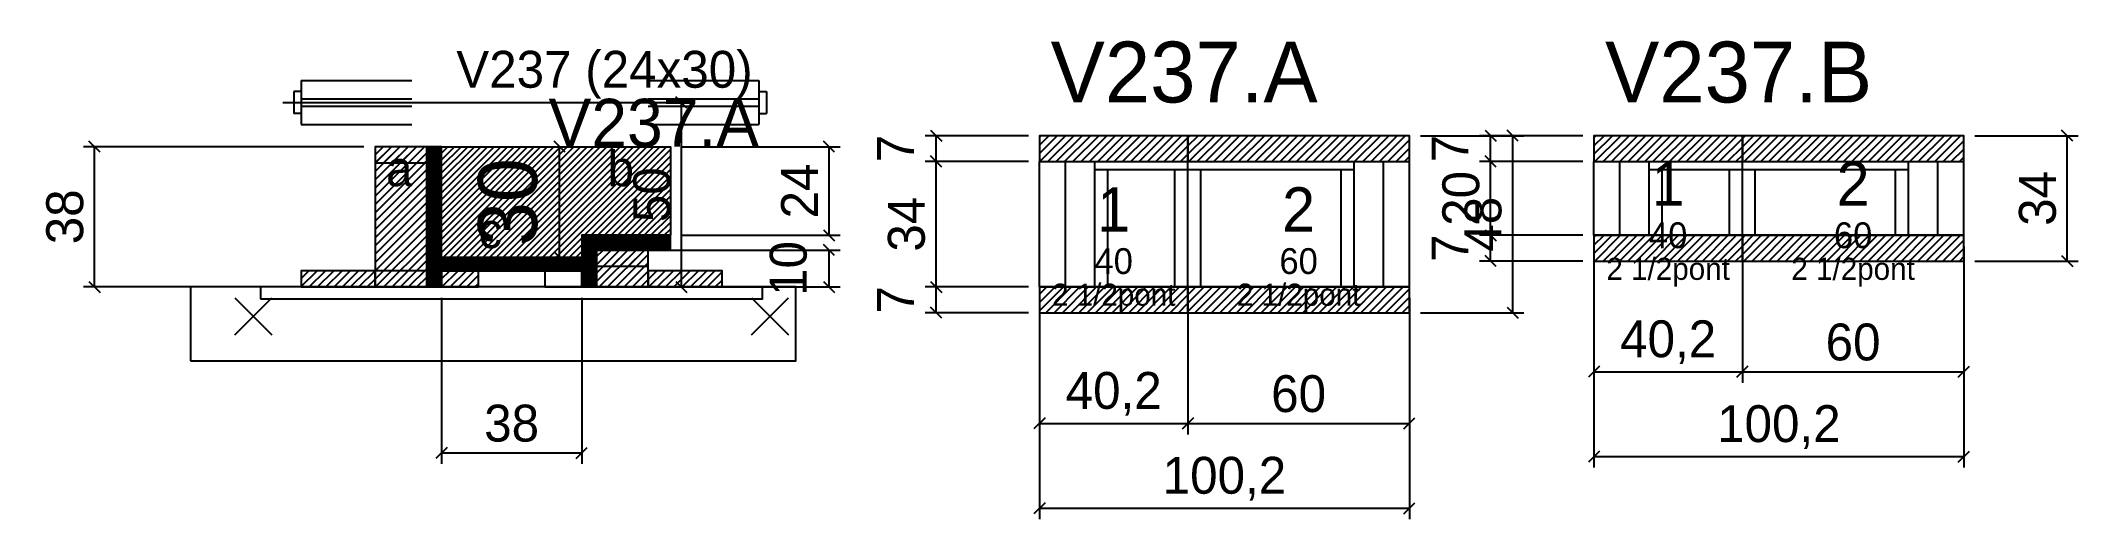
# Model space of a CAD drawing. Extents: x -69 to 483, y -97 to 33.
import ezdxf
from ezdxf.enums import TextEntityAlignment as Align

# ---------------------------------------------------------------- set-up
doc = ezdxf.new("R2010")
doc.units = 0
for name, color, linetype in [('5', 5, 'Continuous'), ('barrote', 126, 'Continuous'), ('CONCRETO', 251, 'Continuous'), ('COTA', 241, 'Continuous'), ('Cota Seção (2x)', 241, 'Continuous'), ('detalhes', 7, 'Continuous'), ('Hachura', 251, 'Continuous'), ('Madeira', 126, 'Continuous'), ('NOMENCLATURA', 7, 'Continuous'), ('Painéis', 200, 'Continuous'), ('presilha', 224, 'Continuous'), ('SARR_2.2x7', 40, 'Continuous'), ('SARR_3.5x7', 81, 'Continuous'), ('SCO-___-LAJ', 224, 'Continuous'), ('TENSOR', 224, 'Continuous'), ('texto', 7, 'Continuous'), ('Texto Seção', 7, 'Continuous')]:
    doc.layers.add(name, color=color, linetype=linetype)
doc.dimstyles.new('PAINEL', dxfattribs={"dimtxt": 10, "dimasz": 3, "dimexe": 3, "dimexo": 3, "dimgap": 3, "dimtad": 1, "dimblk": 'OBLIQUE', "dimblk1": 'OBLIQUE', "dimcen": 2.5, "dimclrd": 4, "dimclre": 4, "dimclrt": 240, "dimazin": 3, "dimtfac": 1, "dimtmove": 0, "dimatfit": 3})
doc.dimstyles.new('SECAO2X', dxfattribs={"dimtxt": 16, "dimasz": 3, "dimexe": 3, "dimexo": 3, "dimgap": 3, "dimtad": 1, "dimblk": 'OBLIQUE', "dimblk1": 'OBLIQUE', "dimcen": 2.5, "dimclrd": 4, "dimclre": 4, "dimclrt": 240, "dimazin": 3, "dimtfac": 1, "dimtmove": 0, "dimatfit": 3})

# ---------------------------------------------------------------- blocks, each defined once
blk = doc.blocks.new('_OBLIQUE')
at = {"color": 0, "linetype": 'BYBLOCK'}
blk.add_line((-0.5, -0.5), (0.5, 0.5), dxfattribs=at)

msp = doc.modelspace()

# ---------------------------------------------------------------- hatches: boundary and pattern name
at = {"layer": 'COTA'}
h = msp.add_hatch(dxfattribs=at)
h.set_pattern_fill('ANSI31', scale=0.5)
h.paths.add_polyline_path([(202, 0), (242.2, 0), (242.2, 7), (202, 7)])
h = msp.add_hatch(dxfattribs=at)
h.set_pattern_fill('ANSI31', scale=0.5)
h.paths.add_polyline_path([(242.2, 0), (302.2, 0), (302.2, 7), (242.2, 7)])
h = msp.add_hatch(dxfattribs=at)
h.set_pattern_fill('ANSI31', scale=0.5)
h.paths.add_polyline_path([(352.2, 0), (392.4, 0), (392.4, 7), (352.2, 7)])
h = msp.add_hatch(dxfattribs=at)
h.set_pattern_fill('ANSI31', scale=0.5)
h.paths.add_polyline_path([(392.4, 0), (452.4, 0), (452.4, 7), (392.4, 7)])
h = msp.add_hatch(dxfattribs=at)
h.set_pattern_fill('ANSI31', scale=0.4)
h.paths.add_polyline_path([(40, -26), (40, 4), (102, 4), (102, -20), (78, -20), (78, -26)])
h = msp.add_hatch(dxfattribs=at)
h.set_pattern_fill('ANSI31', scale=0.5)
h.paths.add_polyline_path([(352.2, -27), (392.4, -27), (392.4, -20), (352.2, -20)])
h = msp.add_hatch(dxfattribs=at)
h.set_pattern_fill('ANSI31', scale=0.5)
h.paths.add_polyline_path([(392.4, -27), (452.4, -27), (452.4, -20), (392.4, -20)])
h = msp.add_hatch(dxfattribs=at)
h.set_pattern_fill('ANSI31', scale=0.5)
h.paths.add_polyline_path([(202, -41), (242.2, -41), (242.2, -34), (202, -34)])
h = msp.add_hatch(dxfattribs=at)
h.set_pattern_fill('ANSI31', scale=0.5)
h.paths.add_polyline_path([(242.2, -41), (302.2, -41), (302.2, -34), (242.2, -34)])
at = {"layer": 'Hachura'}
h = msp.add_hatch(dxfattribs=at)
h.set_pattern_fill('ANSI31', scale=0.5)
h.paths.add_polyline_path([(22, -34), (36, -34), (36, 4), (22, 4)])
h = msp.add_hatch(dxfattribs=at)
h.set_pattern_fill('ANSI31', scale=0.5)
h.paths.add_polyline_path([(22, -0.4), (36, -0.4), (36, 4), (22, 4)])
h = msp.add_hatch(dxfattribs=at)
h.set_pattern_fill('SOLID')
h.paths.add_polyline_path([(36, -34), (40, -34), (40, 4), (36, 4)])
h = msp.add_hatch(dxfattribs=at)
h.set_pattern_fill('SOLID')
h.paths.add_polyline_path([(78, -24), (102, -24), (102, -20), (78, -20)])
h = msp.add_hatch(dxfattribs=at)
h.set_pattern_fill('SOLID')
h.paths.add_polyline_path([(40, -29.6), (78, -29.6), (78, -26), (40, -26)])
h = msp.add_hatch(dxfattribs=at)
h.set_pattern_fill('SOLID')
h.paths.add_polyline_path([(78, -34), (82, -34), (82, -24), (78, -24)])
h = msp.add_hatch(dxfattribs=at)
h.set_pattern_fill('ANSI31', scale=0.5)
h.paths.add_polyline_path([(82, -34), (96, -34), (96, -24), (82, -24)])
h = msp.add_hatch(dxfattribs=at)
h.set_pattern_fill('ANSI31', scale=0.5)
h.paths.add_polyline_path([(82, -28.4), (96, -28.4), (96, -24), (82, -24)])
h = msp.add_hatch(dxfattribs=at)
h.set_pattern_fill('ANSI31', scale=0.5)
h.paths.add_polyline_path([(2, -34), (22, -34), (22, -29.6), (2, -29.6)])
h = msp.add_hatch(dxfattribs=at)
h.set_pattern_fill('ANSI31', scale=0.5)
h.paths.add_polyline_path([(40, -34), (50, -34), (50, -29.6), (40, -29.6)])
h = msp.add_hatch(dxfattribs=at)
h.set_pattern_fill('ANSI31', scale=0.5)
h.paths.add_polyline_path([(96, -34), (116, -34), (116, -29.6), (96, -29.6)])

# ---------------------------------------------------------------- linework, layer by layer
for p, q in [((0, 19), (0, 13)), ((2, 19), (0, 19)), ((2, 22), (32, 22)), ((2, 22), (2, 10)), ((2, 17), (32, 17)), ((96, 22), (126, 22)), ((96, 17), (126, 17)), ((126, 22), (126, 10)), ((126, 19), (128, 19)), ((128, 19), (128, 13)), ((2, 13), (0, 13)), ((2, 15), (32, 15)), ((96, 15), (126, 15)), ((126, 13), (128, 13)), ((2, 10), (32, 10)), ((96, 10), (126, 10))]:
    msp.add_line(p, q)
at = {"layer": 'barrote'}
msp.add_lwpolyline([(-28, -54), (136, -54), (136, -34), (-28, -34)], close=True, dxfattribs=at)
at = {"layer": 'CONCRETO'}
msp.add_lwpolyline([(40, -26), (40, 4), (102, 4), (102, -20), (78, -20), (78, -26)], close=True, dxfattribs=at)
at = {"layer": 'Madeira'}
for points in [[(22, -34), (36, -34), (36, 4), (22, 4)], [(22, -0.4), (36, -0.4), (36, 4), (22, 4)], [(82, -34), (96, -34), (96, -24), (82, -24)], [(82, -28.4), (96, -28.4), (96, -24), (82, -24)], [(2, -34), (22, -34), (22, -29.6), (2, -29.6)], [(22, -34), (36, -34), (36, -29.6), (22, -29.6)], [(40, -34), (50, -34), (50, -29.6), (40, -29.6)], [(68, -34), (78, -34), (78, -29.6), (68, -29.6)], [(96, -34), (116, -34), (116, -29.6), (96, -29.6)]]:
    msp.add_lwpolyline(points, close=True, dxfattribs=at)
at = {"layer": 'Painéis'}
for p, q in [((202, 0), (242.2, 0)), ((202, -34), (202, 0)), ((242.2, -34), (242.2, 0)), ((242.2, -34), (242.2, 0)), ((242.2, 0), (302.2, 0)), ((242.2, -34), (242.2, 0)), ((302.2, -34), (302.2, 0)), ((352.2, 0), (392.4, 0)), ((352.2, -20), (352.2, 0)), ((392.4, -20), (392.4, 0)), ((392.4, -20), (392.4, 0)), ((392.4, 0), (452.4, 0)), ((392.4, -20), (392.4, 0)), ((452.4, -20), (452.4, 0)), ((352.2, -20), (392.4, -20)), ((392.4, -20), (452.4, -20)), ((202, -34), (242.2, -34)), ((242.2, -34), (302.2, -34))]:
    msp.add_line(p, q, dxfattribs=at)
for points in [[(36, -34), (40, -34), (40, 4), (36, 4)], [(78, -24), (102, -24), (102, -20), (78, -20)], [(40, -29.6), (78, -29.6), (78, -26), (40, -26)], [(78, -34), (82, -34), (82, -24), (78, -24)]]:
    msp.add_lwpolyline(points, close=True, dxfattribs=at)
at = {"layer": 'presilha'}
for p, q in [((-16, -47), (-6, -37)), ((-16, -37), (-6, -47)), ((124, -47), (134, -37)), ((124, -37), (134, -47))]:
    msp.add_line(p, q, dxfattribs=at)
at = {"layer": 'SARR_2.2x7'}
for p, q in [((209, -34), (209, 0)), ((295.2, -34), (295.2, 0)), ((359.2, -20), (359.2, 0)), ((445.4, -20), (445.4, 0)), ((217, -2.2), (242.2, -2.2)), ((242.2, -2.2), (287.2, -2.2)), ((367.2, -2.2), (392.4, -2.2)), ((392.4, -2.2), (437.4, -2.2))]:
    msp.add_line(p, q, dxfattribs=at)
at = {"layer": 'SARR_3.5x7'}
for p, q in [((217, -34), (217, 0)), ((242.2, -34), (242.2, 0)), ((242.2, -34), (242.2, 0)), ((287.2, -34), (287.2, 0)), ((367.2, -20), (367.2, 0)), ((392.4, -20), (392.4, 0)), ((392.4, -20), (392.4, 0)), ((437.4, -20), (437.4, 0)), ((220.5, -34), (220.5, -2.2)), ((238.7, -34), (238.7, -2.2)), ((245.7, -34), (245.7, -2.2)), ((283.7, -34), (283.7, -2.2)), ((370.7, -20), (370.7, -2.2)), ((388.9, -20), (388.9, -2.2)), ((395.9, -20), (395.9, -2.2)), ((433.9, -20), (433.9, -2.2)), ((367.2, -20), (370.7, -20)), ((388.9, -20), (392.4, -20)), ((392.4, -20), (395.9, -20)), ((433.9, -20), (437.4, -20)), ((217, -34), (220.5, -34)), ((238.7, -34), (242.2, -34)), ((242.2, -34), (245.7, -34)), ((283.7, -34), (287.2, -34))]:
    msp.add_line(p, q, dxfattribs=at)
at = {"layer": 'SCO-___-LAJ'}
for points in [[(202, 0), (242.2, 0), (242.2, 7), (202, 7)], [(242.2, 0), (302.2, 0), (302.2, 7), (242.2, 7)], [(352.2, 0), (392.4, 0), (392.4, 7), (352.2, 7)], [(392.4, 0), (452.4, 0), (452.4, 7), (392.4, 7)], [(352.2, -27), (392.4, -27), (392.4, -20), (352.2, -20)], [(392.4, -27), (452.4, -27), (452.4, -20), (392.4, -20)], [(-9, -37.2), (127, -37.2), (127, -34), (-9, -34)], [(202, -41), (242.2, -41), (242.2, -34), (202, -34)], [(242.2, -41), (302.2, -41), (302.2, -34), (242.2, -34)]]:
    msp.add_lwpolyline(points, close=True, dxfattribs=at)
at = {"layer": 'TENSOR'}
msp.add_line((-3, 16), (100, 16), dxfattribs=at)

# ---------------------------------------------------------------- texts
at = {"layer": '5'}
for s, height, p in [('1', 12, (372.3, -6)), ('2', 12, (422.4, -6)), ('1', 12, (222.1, -13)), ('2', 12, (272.2, -13)), ('40', 7, (372.3, -20)), ('60', 7, (422.4, -20)), ('40', 7, (222.1, -27)), ('60', 7, (272.2, -27))]:
    msp.add_text(s, height=height, dxfattribs=at).set_placement(p, align=Align.MIDDLE_CENTER)
at = {"layer": 'detalhes'}
for s, p in [('a', (25, -6.7)), ('b', (85, -6.7)), ('c', (50, -23.5))]:
    msp.add_text(s, height=9.6, dxfattribs=at).set_placement(p)
at = {"layer": 'NOMENCLATURA'}
for s, p in [('V237.A', (205, 16)), ('V237.B', (355.2, 16))]:
    msp.add_text(s, height=16.5, dxfattribs=at).set_placement(p)
at = {"layer": 'texto', "char_height": 6, "attachment_point": 5}
for insert in [(372.3, -30), (422.4, -30), (222.1, -37), (272.2, -37)]:
    msp.add_mtext('2 1/2pont', dxfattribs=dict(at, insert=insert))
at = {"layer": 'Texto Seção'}
for s, height, p in [('V237 (24x30)', 10, (44, 20)), ('V237.A', 13, (69, 4))]:
    msp.add_text(s, height=height, dxfattribs=at).set_placement(p)

# ---------------------------------------------------------------- dimensions: what is measured, and where the dimension line sits
at = {"layer": 'COTA'}
for base, p1, p2 in [((105, -34), (96, -34), (96, 16)), ((174, 0), (202, 0), (202, 7)), ((330.2, -41), (302.2, -41), (302.2, 7)), ((324.2, 0), (352.2, 0), (352.2, 7)), ((480.4, -27), (452.4, -27), (452.4, 7)), ((-54, -34), (2, -34), (22, 4)), ((145, -20), (102, -20), (102, 4)), ((174, -34), (202, -34), (202, 0)), ((324.2, -20), (352.2, -20), (352.2, 0)), ((145, -34), (96, -34), (96, -24)), ((324.2, -27), (352.2, -27), (352.2, -20)), ((174, -41), (202, -41), (202, -34))]:
    msp.add_linear_dim(base=base, p1=p1, p2=p2, angle=90, dimstyle='PAINEL', dxfattribs=at).render()
for base, p1, p2 in [((352.2, -57), (352.2, -20), (392.4, -20)), ((352.2, -80), (352.2, -20), (452.4, -20)), ((392.4, -57), (392.4, -20), (452.4, -20)), ((40, -79), (40, -34), (78, -34)), ((202, -71), (202, -34), (242.2, -34)), ((202, -94), (202, -34), (302.2, -34)), ((242.2, -71), (242.2, -34), (302.2, -34))]:
    msp.add_linear_dim(base=base, p1=p1, p2=p2, dimstyle='PAINEL', dxfattribs=at).render()
at = {"layer": 'Cota Seção (2x)'}
msp.add_linear_dim(base=(72, -26), p1=(40, -26), p2=(40, 4), angle=90, dimstyle='SECAO2X', dxfattribs=at).render()

doc.saveas('drawing.dxf')
